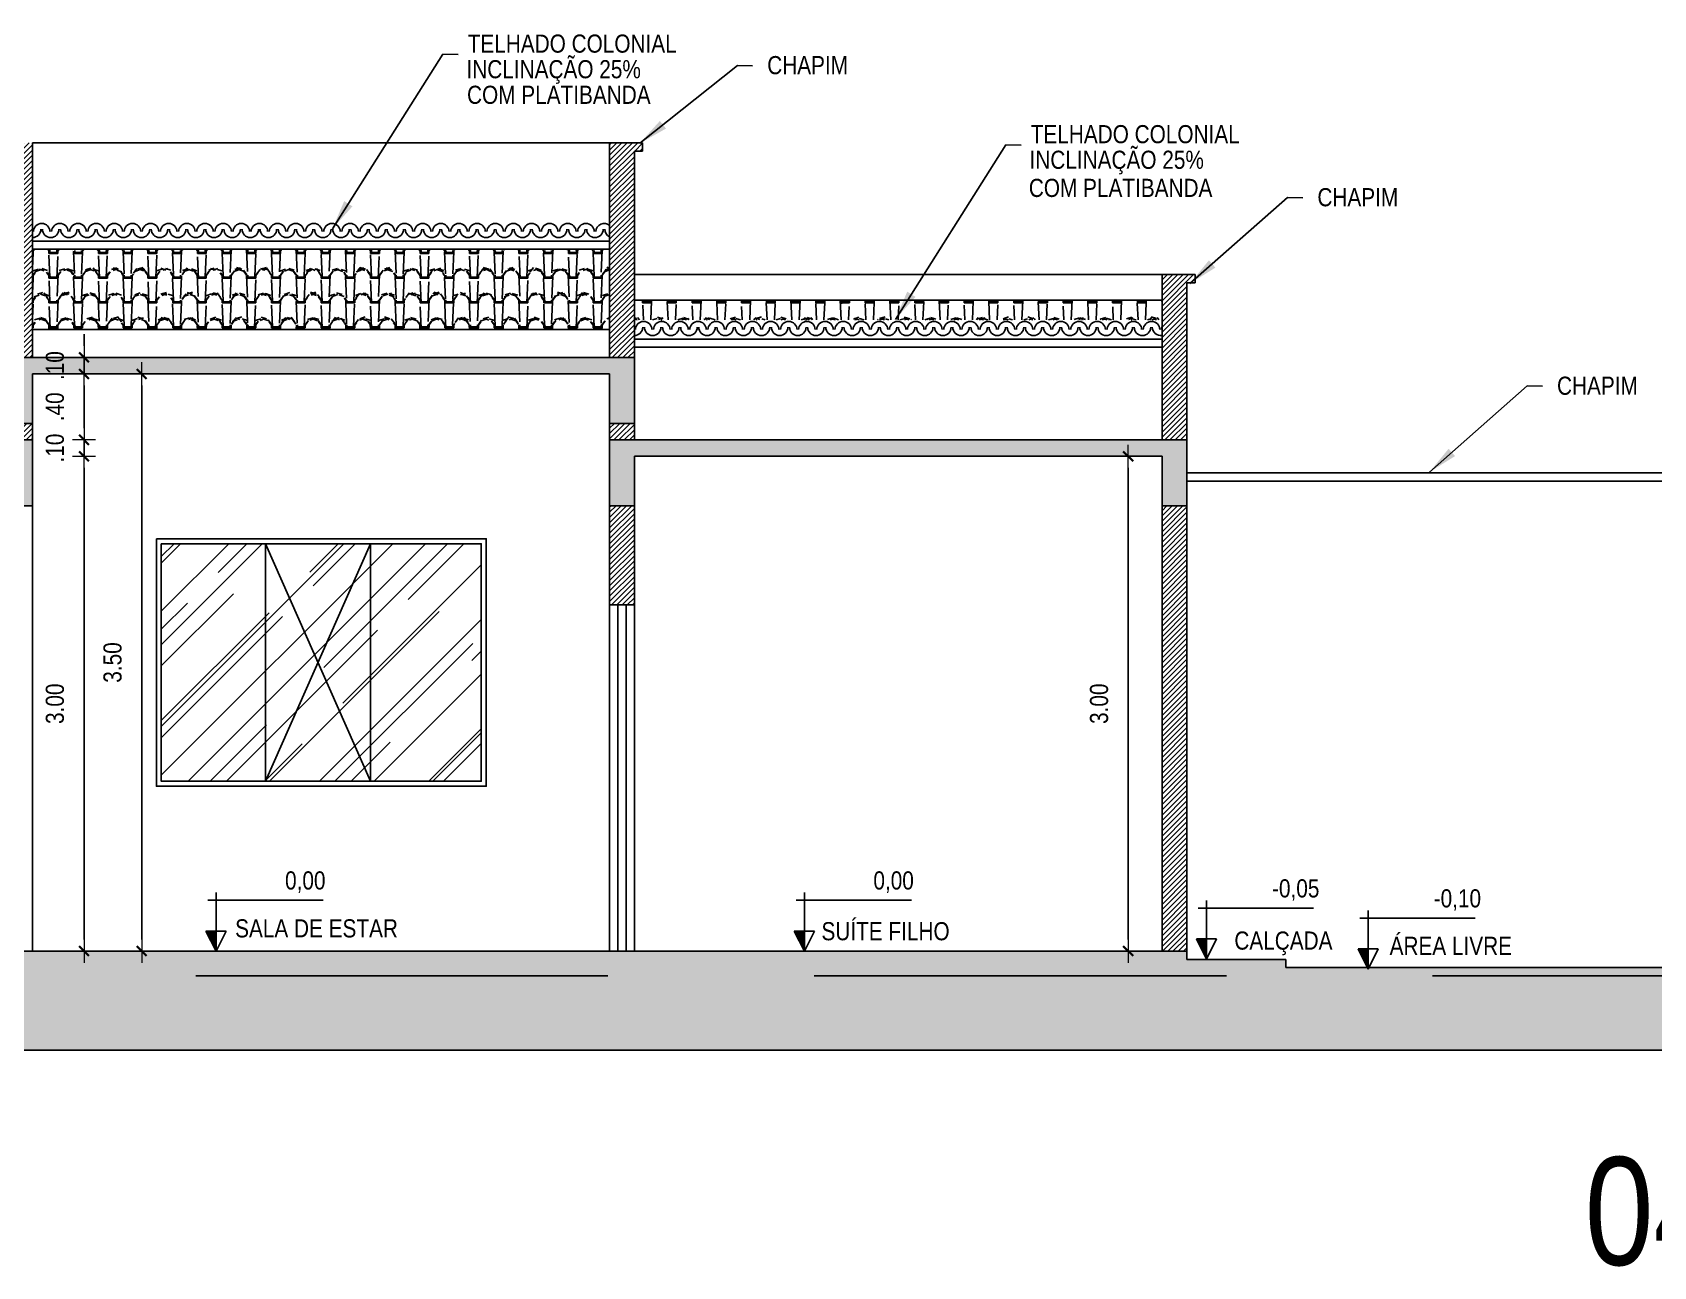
# Model space of a CAD drawing. Header units: millimetres. Extents: x -178 to 521, y -135 to 750.
# Drawn here: x -56.56 to -46.72, y 724.83 to 732.31 of the extents above; entities that cross this region are included whole.
import ezdxf
from ezdxf.enums import TextEntityAlignment as Align

# ---------------------------------------------------------------- set-up
doc = ezdxf.new("R2010")
doc.units = ezdxf.units.MM
doc.header["$LTSCALE"] = 20
doc.header["$MEASUREMENT"] = 0
doc.header["$PDSIZE"] = -5
doc.linetypes.add('CONTINU', pattern=[0])
doc.linetypes.add('HIDDEN2', pattern=[0.1875, 0.125, -0.0625])
doc.layers.get('0').update_dxf_attribs({"linetype": 'CONTINUOUS'})
doc.layers.get('Defpoints').update_dxf_attribs({"linetype": 'CONTINUOUS'})
for name, color, linetype in [('COTA', 7, 'CONTINUOUS'), ('COTAS', 7, 'CONTINUOUS'), ('E-hatch', 8, 'CONTINUOUS'), ('E-txt-g', 3, 'CONTINUOUS'), ('E-TXT-Y', 2, 'CONTINUOUS'), ('ESQUADRIA', 3, 'CONTINUOUS')]:
    doc.layers.add(name, color=color, linetype=linetype)
for name, color, linetype, lineweight in [('E-Cta-W', 7, 'CONTINUOUS', 20), ('E-Pen-C', 4, 'CONTINUOUS', 15), ('E-Pen-G', 3, 'CONTINUOUS', 30), ('E-Txt-W', 7, 'CONTINUOUS', 20)]:
    doc.layers.add(name, color=color, linetype=linetype, lineweight=lineweight)
doc.styles.add('F2', font='ARIALN.TTF')
doc.styles.add('REG60', font='romans.shx', dxfattribs={"width": 0.8, "height": 0.15})
doc.styles.add('REG80', font='romans.shx', dxfattribs={"width": 0.8, "height": 0.2})
doc.dimstyles.new('DIMENSION-1', dxfattribs={"dimtxt": 0.11, "dimasz": 0.07, "dimexe": 1, "dimexo": 0, "dimgap": 0.12, "dimtad": 1, "dimzin": 7, "dimdsep": 46, "dimtxsty": 'F2', "dimblk1": 'TRACO', "dimblk2": 'TRACO', "dimsah": 1, "dimcen": 1, "dimse1": 1, "dimse2": 1, "dimclrd": 256, "dimclre": 256, "dimclrt": 6, "dimadec": 0, "dimazin": 0, "dimtfac": 1, "dimtix": 1, "dimtmove": 2, "dimatfit": 3, "dimldrblk": 'TRACO', "dimfxl": 1, "dimtolj": 1, "dimtzin": 0, "dimarcsym": 0})
doc.dimstyles.get("Standard").update_dxf_attribs({"dimtxt": 0.18, "dimasz": 0.18, "dimexe": 0.18, "dimexo": 0.0625, "dimgap": 0.09, "dimtad": 0, "dimtih": 1, "dimtoh": 1, "dimdec": 4, "dimzin": 0, "dimdsep": 46, "dimtxsty": 'Standard', "dimcen": 0.09, "dimadec": 0, "dimazin": 0, "dimtfac": 1, "dimtdec": 4, "dimtofl": 0, "dimtmove": 0, "dimatfit": 3, "dimfxl": 1, "dimtolj": 1, "dimtzin": 0, "dimarcsym": 0})
pattern_1 = [(0, (1.15, 40.52191), (0.15, 0.15), [0.048, -0.102]), (125.2176, (1.294, 40.536909), (1.05000017453, -1.49999987498), [0.03121305, -3.0900849]), (160.71, (1.276, 40.562409), (2.550000777635, -0.8999979741), [0.0317844, -3.1466586]), (199.29, (1.246, 40.572909), (-2.550000777635, -0.8999979741), [0.0317844, -3.1466586]), (234.7824, (1.216, 40.562409), (-1.05000017453, -1.49999987498), [0.03121305, -3.0900849]), (270, (1.198, 40.53691), (0.15, -0.15), [0.015, -0.135]), (90, (1.294, 40.52191), (-0.15, 0.15), [0.015, -0.135]), (0, (1.15, 40.52791), (0.15, 0.15), [0.042, -0.108]), (126.3844, (1.3, 40.539909), (1.650001937525, -2.24999858293), [0.0354012, -3.50472585]), (162.3499, (1.279, 40.568409), (-2.850000422915, 0.899998778574), [0.0346302, -3.42838875]), (197.6501, (1.246, 40.578909), (2.850000422915, 0.899998778574), [0.0346302, -3.42838875]), (233.6156, (1.213, 40.568409), (-1.650001937525, -2.24999858293), [0.0354012, -3.50472585]), (270, (1.192, 40.53991), (0.15, -0.15), [0.012, -0.138]), (90, (1.3, 40.52791), (-0.15, 0.15), [0.012, -0.138]), (0, (1.294, 40.52791), (0.15, 0.15), [0.006, -0.144]), (87.3974, (1.192, 40.539909), (-0.1500021288, -3.14999989794), [0.13213635, -3.17127105]), (92.6026, (1.3, 40.539909), (-0.1500021288, 3.14999989794), [0.13213635, -3.17127105]), (0, (1.294, 40.52191), (0.15, 0.15), [0.006, -0.144])]

# ---------------------------------------------------------------- blocks, each defined once
blk = doc.blocks.new('TXT-AMB75')
at = {"layer": 'E-txt-g', "style": 'REG80', "width": 0.8, "flags": 8}
blk.add_attdef('TXT', text='', height=0.2, dxfattribs=at).set_placement((0.005, 0.296), align=Align.CENTER)
at = {"layer": 'E-Txt-W', "style": 'REG60', "width": 0.8, "flags": 8}
blk.add_attdef('TXT', text='', height=0.15, dxfattribs=at).set_placement((0.005, 0.027), align=Align.CENTER)
blk = doc.blocks.new('IND_DES')
at = {"layer": 'E-Txt-W', "color": 7}
blk.add_line((0.0269, -0.2428), (0.1984, -0.2428), dxfattribs=at)
at = {"layer": 'E-txt-g', "color": 7, "style": 'F2'}
for s, p in [('ESCALA', (-0.4463, -0.2864)), ('1', (0.2426, -0.2864)), (':', (0.3988, -0.2706))]:
    blk.add_text(s, height=0.1, dxfattribs=at).set_placement(p)
blk.add_attdef('ESCALA', (0.4897, -0.2812), '', height=0.1, dxfattribs=at)
at = {"layer": 'E-Txt-W', "color": 6, "style": 'F2'}
blk.add_attdef('00', text='', height=0.4, dxfattribs=at).set_placement((-0.7083, -0.2881), align=Align.CENTER)
at = {"layer": 'E-TXT-Y', "color": 7, "style": 'F2'}
for tag, p in [('PROJETO', (-0.4563, 0.1829)), ('DESENHO', (-0.4582, -0.0658))]:
    blk.add_attdef(tag, p, '', height=0.175, dxfattribs=at)
blk = doc.blocks.new('TRACO')
at = {"layer": 'E-Pen-C'}
for p, q in [((-1, 0), (1, 0)), ((0, 1), (0, -1))]:
    blk.add_line(p, q, dxfattribs=at)
at = {"layer": 'E-Pen-G'}
blk.add_line((-0.42, -0.42), (0.42, 0.42), dxfattribs=at)
blk = doc.blocks.new('*D432')
at = {"linetype": 'Continuous', "lineweight": -2}
blk.add_line((-63.3047, 726.6632), (-63.3047, 732.1732), dxfattribs=at)
at = {"layer": 'Defpoints', "color": 0, "linetype": 'Continuous'}
for p in [(-63.3047, 732.2432), (-61.9608, 732.2432), (-45.2154, 726.5932)]:
    blk.add_point(p, dxfattribs=at)
at = {"linetype": 'Continuous', "lineweight": -2, "xscale": 0.07, "yscale": 0.07, "zscale": 0.07}
for p, rotation in [((-63.3047, 732.2432), 90), ((-63.3047, 726.5932), 270)]:
    blk.add_blockref('TRACO', p, dxfattribs=dict(at, rotation=rotation))
at = {"color": 6, "linetype": 'Continuous', "insert": (-63.4808, 729.4182), "char_height": 0.11, "attachment_point": 5, "rotation": 90, "style": 'F2'}
blk.add_mtext('\\A1;5.65', dxfattribs=at)
blk = doc.blocks.new('*D450')
at = {"linetype": 'Continuous', "lineweight": -2}
blk.add_line((-56.2426, 726.8132), (-56.2426, 729.6732), dxfattribs=at)
at = {"layer": 'Defpoints', "color": 0, "linetype": 'Continuous'}
for p in [(-56.7054, 729.7432), (-56.2426, 729.7432), (-56.5554, 726.7432)]:
    blk.add_point(p, dxfattribs=at)
at = {"linetype": 'Continuous', "lineweight": -2, "xscale": 0.07, "yscale": 0.07, "zscale": 0.07}
for p, rotation in [((-56.2426, 729.7432), 90), ((-56.2426, 726.7432), 270)]:
    blk.add_blockref('TRACO', p, dxfattribs=dict(at, rotation=rotation))
at = {"color": 6, "linetype": 'Continuous', "insert": (-56.4188, 728.2432), "char_height": 0.11, "attachment_point": 5, "rotation": 90, "style": 'F2'}
blk.add_mtext('\\A1;3.00', dxfattribs=at)
blk = doc.blocks.new('*D451')
at = {"linetype": 'Continuous', "lineweight": -2}
for p, q in [((-56.2426, 729.9132), (-56.2426, 729.9832)), ((-56.2426, 729.7432), (-56.2426, 729.8432)), ((-56.2426, 729.6732), (-56.2426, 729.6032))]:
    blk.add_line(p, q, dxfattribs=at)
at = {"layer": 'Defpoints', "color": 0, "linetype": 'Continuous'}
for p in [(-56.5554, 729.8432), (-56.2426, 729.8432), (-56.7054, 729.7432)]:
    blk.add_point(p, dxfattribs=at)
at = {"linetype": 'Continuous', "lineweight": -2, "xscale": 0.07, "yscale": 0.07, "zscale": 0.07}
for p, rotation in [((-56.2426, 729.8432), 270), ((-56.2426, 729.7432), 90)]:
    blk.add_blockref('TRACO', p, dxfattribs=dict(at, rotation=rotation))
at = {"color": 6, "linetype": 'Continuous', "insert": (-56.4188, 729.7932), "char_height": 0.11, "attachment_point": 5, "rotation": 90, "style": 'F2'}
blk.add_mtext('\\A1;.10', dxfattribs=at)
blk = doc.blocks.new('*D452')
at = {"linetype": 'Continuous', "lineweight": -2}
blk.add_line((-56.2426, 729.9132), (-56.2426, 730.1732), dxfattribs=at)
at = {"layer": 'Defpoints', "color": 0, "linetype": 'Continuous'}
for p in [(-56.5554, 730.2432), (-56.2426, 730.2432), (-56.5554, 729.8432)]:
    blk.add_point(p, dxfattribs=at)
at = {"linetype": 'Continuous', "lineweight": -2, "xscale": 0.07, "yscale": 0.07, "zscale": 0.07}
for p, rotation in [((-56.2426, 730.2432), 90), ((-56.2426, 729.8432), 270)]:
    blk.add_blockref('TRACO', p, dxfattribs=dict(at, rotation=rotation))
at = {"color": 6, "linetype": 'Continuous', "insert": (-56.4188, 730.0432), "char_height": 0.11, "attachment_point": 5, "rotation": 90, "style": 'F2'}
blk.add_mtext('\\A1;.40', dxfattribs=at)
blk = doc.blocks.new('*D453')
at = {"linetype": 'Continuous', "lineweight": -2}
for p, q in [((-56.2426, 730.4132), (-56.2426, 730.4832)), ((-56.2426, 730.2432), (-56.2426, 730.3432)), ((-56.2426, 730.1732), (-56.2426, 730.1032))]:
    blk.add_line(p, q, dxfattribs=at)
at = {"layer": 'Defpoints', "color": 0, "linetype": 'Continuous'}
for p in [(-56.5206, 730.3432), (-56.2426, 730.3432), (-56.5554, 730.2432)]:
    blk.add_point(p, dxfattribs=at)
at = {"linetype": 'Continuous', "lineweight": -2, "xscale": 0.07, "yscale": 0.07, "zscale": 0.07}
for p, rotation in [((-56.2426, 730.3432), 270), ((-56.2426, 730.2432), 90)]:
    blk.add_blockref('TRACO', p, dxfattribs=dict(at, rotation=rotation))
at = {"color": 6, "linetype": 'Continuous', "insert": (-56.4188, 730.2932), "char_height": 0.11, "attachment_point": 5, "rotation": 90, "style": 'F2'}
blk.add_mtext('\\A1;.10', dxfattribs=at)
blk = doc.blocks.new('*D454')
at = {"linetype": 'Continuous', "lineweight": -2}
blk.add_line((-55.8929, 726.8132), (-55.8929, 730.1732), dxfattribs=at)
at = {"layer": 'Defpoints', "color": 0, "linetype": 'Continuous'}
for p in [(-56.5554, 730.2432), (-55.8929, 730.2432), (-56.5554, 726.7432)]:
    blk.add_point(p, dxfattribs=at)
at = {"linetype": 'Continuous', "lineweight": -2, "xscale": 0.07, "yscale": 0.07, "zscale": 0.07}
for p, rotation in [((-55.8929, 730.2432), 90), ((-55.8929, 726.7432), 270)]:
    blk.add_blockref('TRACO', p, dxfattribs=dict(at, rotation=rotation))
at = {"color": 6, "linetype": 'Continuous', "insert": (-56.0691, 728.4932), "char_height": 0.11, "attachment_point": 5, "rotation": 90, "style": 'F2'}
blk.add_mtext('\\A1;3.50', dxfattribs=at)
blk = doc.blocks.new('*D455')
at = {"linetype": 'Continuous', "lineweight": -2}
blk.add_line((-49.9108, 726.8132), (-49.9108, 729.6732), dxfattribs=at)
at = {"layer": 'Defpoints', "color": 0, "linetype": 'Continuous'}
for p in [(-49.9108, 729.7432), (-49.7054, 729.7432), (-49.7054, 726.7432)]:
    blk.add_point(p, dxfattribs=at)
at = {"linetype": 'Continuous', "lineweight": -2, "xscale": 0.07, "yscale": 0.07, "zscale": 0.07}
for p, rotation in [((-49.9108, 729.7432), 90), ((-49.9108, 726.7432), 270)]:
    blk.add_blockref('TRACO', p, dxfattribs=dict(at, rotation=rotation))
at = {"color": 6, "linetype": 'Continuous', "insert": (-50.087, 728.2432), "char_height": 0.11, "attachment_point": 5, "rotation": 90, "style": 'F2'}
blk.add_mtext('\\A1;3.00', dxfattribs=at)

msp = doc.modelspace()

# ---------------------------------------------------------------- hatches: boundary and pattern name
at = {"linetype": 'Continuous'}
h = msp.add_hatch(dxfattribs=at)
h.set_pattern_fill('TROOF1', color=8, scale=0.15, style=0, pattern_type=2)
h.set_pattern_definition(pattern_1)
h.paths.add_polyline_path([(-56.5554, 730.999), (-56.5554, 730.5125), (-53.0554, 730.5125), (-53.0554, 730.999)])
h = msp.add_hatch(dxfattribs=at)
h.set_pattern_fill('TROOF1', color=8, scale=0.15, style=0, pattern_type=2)
h.set_pattern_definition(pattern_1)
h.paths.add_polyline_path([(-49.7054, 730.6902), (-52.9054, 730.6902), (-52.9054, 730.5698), (-49.7054, 730.5698)])
at = {"layer": 'COTA', "linetype": 'Continuous'}
h = msp.add_hatch(dxfattribs=at)
h.set_pattern_fill('AR-RROOF', color=8, scale=0.35, angle=45, style=0)
h.set_pattern_definition([(45, (1.15, 0), (0.29698485, 0.7919596), [5.25, -0.7, 1.75, -0.35]), (45, (1.3554, 0.4529), (-0.57664558, 0.08167083), [1.05, -0.1155, 2.1, -0.2625]), (45, (1.06338, 0.3341), (1.1211178, 1.45275088), [2.8, -0.49, 1.4, -0.35])])
h.paths.add_polyline_path([(-55.7738, 729.2132), (-53.8338, 729.2132), (-53.8338, 727.7732), (-55.7738, 727.7732)])
at = {"layer": 'COTAS', "linetype": 'CONTINU'}
h = msp.add_hatch(dxfattribs=at)
h.set_pattern_fill('ANSI38', color=8, scale=0.25, style=0)
h.set_pattern_definition([(45, (1.15, 0), (-0.0220970869, 0.0220970869), []), (135, (1.15, 0), (-0.0662912607, 0.0220970869), [0.078125, -0.046875])])
h.paths.add_polyline_path([(-67.0644, 726.7432), (-67.0644, 726.6932), (-67.6644, 726.6932), (-67.6644, 726.6432), (-68.653, 726.6432), (-68.6573, 726.6345), (-68.6616, 726.6432), (-71.2901, 726.6432), (-71.2901, 726.1432), (-41.6522, 726.1432), (-41.6522, 726.4947, 0.012456), (-42.7154, 726.4432), (-42.7154, 726.5932), (-45.5654, 726.5932), (-45.5654, 726.6432), (-48.4514, 726.6432), (-48.4557, 726.6345), (-48.4601, 726.6432), (-48.9554, 726.6432), (-48.9554, 726.6932), (-49.5554, 726.6932), (-49.5554, 726.7432)])
at = {"layer": 'E-hatch'}
h = msp.add_hatch(dxfattribs=at)
h.set_pattern_fill('ANSI31', color=256, scale=0.18, style=0)
h.set_pattern_definition([(45, (1.15, 40.52191), (-0.0159099026, 0.0159099026), [])])
h.paths.add_polyline_path([(-67.0644, 728.8432), (-66.9144, 728.8432), (-66.9144, 729.4432), (-67.0644, 729.4432)])
h.paths.add_polyline_path([(-70.2154, 726.6432), (-70.0654, 726.6432), (-70.0654, 729.5932), (-70.0154, 729.5932), (-70.0154, 729.6432), (-70.2154, 729.6432)])
h.paths.add_polyline_path([(-66.9144, 727.7432), (-67.0644, 727.7432), (-67.0644, 726.7432), (-66.9144, 726.7432)])
h.paths.add_polyline_path([(-63.6644, 729.4432), (-63.8144, 729.4432), (-63.8144, 726.7432), (-63.6644, 726.7432)])
h.paths.add_polyline_path([(-60.0621, 726.7432), (-59.9121, 726.7432), (-59.9121, 729.4432), (-60.0621, 729.4432)])
h.paths.add_polyline_path([(-56.5554, 729.8432), (-56.5554, 729.9432), (-56.7054, 729.9432), (-56.7054, 729.8432)])
h.paths.add_polyline_path([(-53.0554, 729.9432), (-53.0554, 729.8432), (-52.9054, 729.8432), (-52.9054, 729.9432)])
h.paths.add_polyline_path([(-53.0554, 728.8432), (-52.9054, 728.8432), (-52.9054, 729.4432), (-53.0554, 729.4432)])
h.paths.add_polyline_path([(-49.5554, 729.4432), (-49.7054, 729.4432), (-49.7054, 726.7432), (-49.5554, 726.7432)])
h.paths.add_polyline_path([(-49.5054, 730.796), (-49.5054, 730.846), (-49.7054, 730.846), (-49.7054, 729.8432), (-49.5554, 729.8432), (-49.5554, 730.796)])
h.paths.add_polyline_path([(-52.8554, 731.5932), (-52.8554, 731.6432), (-53.0554, 731.6432), (-53.0554, 730.3432), (-52.9054, 730.3432), (-52.9054, 731.5932)])
h.paths.add_polyline_path([(-56.7554, 731.6432), (-56.7554, 731.5932), (-56.7054, 731.5932), (-56.7054, 730.3432), (-56.5554, 730.3432), (-56.5554, 731.6432)])
h.paths.add_polyline_path([(-67.1144, 731.1432), (-67.1144, 731.0932), (-67.0644, 731.0932), (-67.0644, 729.8432), (-66.9144, 729.8432), (-66.9144, 731.1432)])
h = msp.add_hatch(dxfattribs=at)
h.set_pattern_fill('ANSI38', color=256, scale=0.18, style=0)
h.set_pattern_definition([(45, (1.15, 40.52191), (-0.0159099026, 0.0159099026), []), (135, (1.15, 40.52191), (-0.0477297077, 0.0159099026), [0.05625, -0.03375])])
h.paths.add_polyline_path([(-56.5554, 730.2432), (-53.0554, 730.2432), (-53.0554, 729.9432), (-52.9054, 729.9432), (-52.9054, 730.3432), (-56.7054, 730.3432), (-56.7054, 729.9432), (-56.5554, 729.9432)])
h.paths.add_polyline_path([(-56.5554, 729.8432), (-67.0644, 729.8432), (-67.0644, 729.4432), (-66.9144, 729.4432), (-66.9144, 729.7432), (-63.8144, 729.7432), (-63.8144, 729.4432), (-63.6644, 729.4432), (-63.6644, 729.7432), (-60.0621, 729.7432), (-60.0621, 729.4432), (-59.9121, 729.4432), (-59.9121, 729.7432), (-56.7054, 729.7432), (-56.7054, 729.4432), (-56.5554, 729.4432)])
h.paths.add_polyline_path([(-52.9054, 729.7432), (-49.7054, 729.7432), (-49.7054, 729.4432), (-49.5554, 729.4432), (-49.5554, 729.8432), (-53.0554, 729.8432), (-53.0554, 729.4432), (-52.9054, 729.4432)])

# ---------------------------------------------------------------- linework, layer by layer
at = {"color": 5, "linetype": 'Continuous'}
for p, q in [((-56.5554, 731.6432), (-56.5554, 730.3432)), ((-53.0554, 731.6432), (-53.0554, 730.3432)), ((-52.8554, 731.6432), (-53.0554, 731.6432)), ((-52.8554, 731.6432), (-52.8554, 731.5932)), ((-52.9054, 731.5932), (-52.9054, 730.3432)), ((-52.8554, 731.5932), (-52.9054, 731.5932)), ((-49.7054, 730.846), (-49.7054, 729.8432)), ((-49.5054, 730.846), (-49.7054, 730.846)), ((-49.5054, 730.846), (-49.5054, 730.796)), ((-49.5554, 730.796), (-49.5554, 726.7432)), ((-49.5054, 730.796), (-49.5554, 730.796)), ((-52.9054, 730.3432), (-56.7054, 730.3432)), ((-52.9054, 730.3432), (-52.9054, 729.8432)), ((-53.0554, 730.2432), (-56.5554, 730.2432)), ((-56.5554, 730.2432), (-56.5554, 729.4432)), ((-53.0554, 730.2432), (-53.0554, 728.8432)), ((-56.5554, 729.9432), (-56.7054, 729.9432)), ((-52.9054, 729.9432), (-53.0554, 729.9432)), ((-56.5554, 729.8432), (-67.0644, 729.8432)), ((-49.5554, 729.8432), (-53.0554, 729.8432)), ((-49.7054, 729.7432), (-52.9054, 729.7432)), ((-52.9054, 729.7432), (-52.9054, 728.8432)), ((-49.7054, 729.7432), (-49.7054, 726.7432)), ((-56.5554, 729.4432), (-56.7054, 729.4432)), ((-52.9054, 729.4432), (-53.0554, 729.4432)), ((-49.5554, 729.4432), (-49.7054, 729.4432)), ((-52.9054, 728.8432), (-53.0554, 728.8432))]:
    msp.add_line(p, q, dxfattribs=at)
at = {"color": 7, "linetype": 'Continuous'}
for p, q in [((-56.5554, 731.6432), (-53.0554, 731.6432)), ((-53.0554, 730.5125), (-56.5554, 730.5125)), ((-53.0054, 728.8432), (-53.0054, 726.7432)), ((-52.9554, 728.8432), (-52.9554, 726.7432))]:
    msp.add_line(p, q, dxfattribs=at)
at = {"color": 6, "linetype": 'Continuous'}
for p, q in [((-53.0554, 731.0483), (-56.5554, 731.0483)), ((-53.0554, 730.999), (-56.5554, 730.999)), ((-49.7054, 730.846), (-52.9054, 730.846)), ((-49.7054, 730.454), (-52.9054, 730.454)), ((-49.7054, 730.4047), (-52.9054, 730.4047)), ((-56.5554, 729.4432), (-56.5554, 726.7432))]:
    msp.add_line(p, q, dxfattribs=at)
at = {"color": 8, "linetype": 'Continuous'}
for p, q in [((-49.7054, 730.6902), (-52.9054, 730.6902)), ((-49.7054, 730.4047), (-52.9054, 730.4047)), ((-45.7154, 729.6432), (-49.5554, 729.6432)), ((-45.7154, 729.5932), (-49.5554, 729.5932)), ((-55.1425, 729.2132), (-55.1425, 727.7732)), ((-54.5058, 729.2132), (-54.5058, 727.7732)), ((-53.0554, 728.8432), (-53.0554, 726.7432)), ((-52.9054, 728.8432), (-52.9054, 726.7432))]:
    msp.add_line(p, q, dxfattribs=at)
at = {"color": 8, "linetype": 'HIDDEN2'}
for p, q in [((-54.5058, 729.2132), (-55.1425, 727.7732)), ((-55.1425, 729.2132), (-54.5058, 727.7732)), ((-45.5654, 726.5932), (-71.2901, 726.5932))]:
    msp.add_line(p, q, dxfattribs=at)
for p, q in [((-55.4421, 727.0982), (-55.4421, 726.7432)), ((-51.8745, 727.0982), (-51.8745, 726.7432)), ((-55.4916, 727.0522), (-54.7925, 727.0522)), ((-51.924, 727.0522), (-51.2249, 727.0522)), ((-49.4856, 727.0041), (-48.7865, 727.0041)), ((-49.4361, 727.0502), (-49.4361, 726.6951)), ((-48.4557, 726.9896), (-48.4557, 726.6345)), ((-48.5053, 726.9435), (-47.8061, 726.9435)), ((-55.5031, 726.8651), (-55.4421, 726.7432)), ((-55.5031, 726.8651), (-55.3811, 726.8651)), ((-55.4421, 726.7432), (-55.3811, 726.8651)), ((-51.9354, 726.8651), (-51.8745, 726.7432)), ((-51.9354, 726.8651), (-51.8135, 726.8651)), ((-51.8745, 726.7432), (-51.8135, 726.8651)), ((-49.4971, 726.8171), (-49.4361, 726.6951)), ((-49.4971, 726.8171), (-49.3751, 726.8171)), ((-49.4361, 726.6951), (-49.3751, 726.8171)), ((-48.5167, 726.7565), (-48.4557, 726.6345)), ((-48.5167, 726.7565), (-48.3948, 726.7565)), ((-48.4557, 726.6345), (-48.3948, 726.7565))]:
    msp.add_line(p, q)
at = {"color": 1, "linetype": 'Continuous'}
for p, q in [((-49.5554, 726.7432), (-67.0644, 726.7432)), ((-49.5554, 726.7432), (-49.5554, 726.6932)), ((-48.9554, 726.6932), (-49.5554, 726.6932)), ((-48.9554, 726.6932), (-48.9554, 726.6432)), ((-45.5654, 726.6432), (-48.9554, 726.6432))]:
    msp.add_line(p, q, dxfattribs=at)
at = {"color": 8, "linetype": 'Continuous'}
for points in [[(-55.8038, 729.2432), (-53.8038, 729.2432), (-53.8038, 727.7432), (-55.8038, 727.7432)], [(-55.7738, 729.2132), (-53.8338, 729.2132), (-53.8338, 727.7732), (-55.7738, 727.7732)]]:
    msp.add_lwpolyline(points, close=True, dxfattribs=at)
for points in [[(-55.5031, 726.8651), (-55.4421, 726.8651), (-55.4421, 726.7432)], [(-51.9354, 726.8651), (-51.8745, 726.8651), (-51.8745, 726.7432)], [(-49.4971, 726.8171), (-49.4361, 726.8171), (-49.4361, 726.6951)], [(-48.5167, 726.7565), (-48.4557, 726.7565), (-48.4557, 726.6345)]]:
    msp.add_solid(points)
at = {"layer": 'COTAS', "color": 8, "linetype": 'CONTINU'}
msp.add_line((-41.6566, 726.1432), (-71.2901, 726.1432), dxfattribs=at)
at = {"layer": 'ESQUADRIA', "color": 7}
for centre, start, end in [((-56.5544, 731.1198), 268.78241, 0), ((-56.499, 731.1054), 0, 180), ((-56.4444, 731.1198), 180, 0), ((-56.389, 731.1054), 0, 180), ((-56.3344, 731.1198), 180, 0), ((-56.279, 731.1054), 0, 180), ((-56.2244, 731.1198), 180, 0), ((-56.169, 731.1054), 0, 180), ((-56.1144, 731.1198), 180, 0), ((-56.1144, 731.1198), 180, 0), ((-56.059, 731.1054), 0, 180), ((-56.059, 731.1054), 0, 180), ((-56.0044, 731.1198), 180, 0), ((-56.0044, 731.1198), 180, 0), ((-55.949, 731.1054), 0, 180), ((-55.8944, 731.1198), 180, 0), ((-55.839, 731.1054), 0, 180), ((-55.7844, 731.1198), 180, 0), ((-55.729, 731.1054), 0, 180), ((-55.6744, 731.1198), 180, 0), ((-55.619, 731.1054), 0, 180), ((-55.5644, 731.1198), 180, 0), ((-55.509, 731.1054), 0, 180), ((-55.4544, 731.1198), 180, 0), ((-55.399, 731.1054), 0, 180), ((-55.3444, 731.1198), 180, 0), ((-55.289, 731.1054), 0, 180), ((-55.2344, 731.1198), 180, 0), ((-55.2344, 731.1198), 180, 0), ((-55.179, 731.1054), 0, 180), ((-55.179, 731.1054), 0, 180), ((-55.1244, 731.1198), 180, 0), ((-55.069, 731.1054), 0, 180), ((-55.0144, 731.1198), 180, 0), ((-54.959, 731.1054), 0, 180), ((-54.9044, 731.1198), 180, 0), ((-54.849, 731.1054), 0, 180), ((-54.7944, 731.1198), 180, 0), ((-54.739, 731.1054), 0, 180), ((-54.6844, 731.1198), 180, 0), ((-54.629, 731.1054), 0, 180), ((-54.5744, 731.1198), 180, 0), ((-54.5744, 731.1198), 270, 0), ((-54.519, 731.1054), 0, 180), ((-54.519, 731.1054), 0, 180), ((-54.4644, 731.1198), 180, 0), ((-54.409, 731.1054), 0, 180), ((-54.3544, 731.1198), 180, 0), ((-54.299, 731.1054), 0, 180), ((-54.2444, 731.1198), 180, 0), ((-54.189, 731.1054), 0, 180), ((-54.1344, 731.1198), 180, 0), ((-54.079, 731.1054), 0, 180), ((-54.0244, 731.1198), 180, 0), ((-53.969, 731.1054), 0, 180), ((-53.9144, 731.1198), 180, 0), ((-53.859, 731.1054), 0, 180), ((-53.8044, 731.1198), 180, 0), ((-53.749, 731.1054), 0, 180), ((-53.6944, 731.1198), 180, 0), ((-53.639, 731.1054), 0, 180), ((-53.5844, 731.1198), 180, 0), ((-53.529, 731.1054), 0, 180), ((-53.4744, 731.1198), 180, 0), ((-53.4744, 731.1198), 180, 0), ((-53.419, 731.1054), 0, 180), ((-53.419, 731.1054), 0, 180), ((-53.3644, 731.1198), 180, 0), ((-53.309, 731.1054), 0, 180), ((-53.2544, 731.1198), 180, 0), ((-53.199, 731.1054), 0, 180), ((-53.1444, 731.1198), 180, 0), ((-53.089, 731.1054), 47.86653, 180), ((-53.0344, 731.1198), 180, 245.08651), ((-52.9044, 730.5256), 268.78241, 0), ((-52.849, 730.5112), 0, 180), ((-52.7944, 730.5256), 180, 0), ((-52.739, 730.5112), 0, 180), ((-52.6844, 730.5256), 180, 0), ((-52.629, 730.5112), 0, 180), ((-52.5744, 730.5256), 180, 0), ((-52.519, 730.5112), 0, 180), ((-52.4644, 730.5256), 180, 0), ((-52.4644, 730.5256), 180, 0), ((-52.409, 730.5112), 0, 180), ((-52.409, 730.5112), 0, 180), ((-52.3544, 730.5256), 180, 0), ((-52.3544, 730.5256), 180, 0), ((-52.299, 730.5112), 0, 180), ((-52.2444, 730.5256), 180, 0), ((-52.189, 730.5112), 0, 180), ((-52.1344, 730.5256), 180, 0), ((-52.079, 730.5112), 0, 180), ((-52.0244, 730.5256), 180, 0), ((-51.969, 730.5112), 0, 180), ((-51.9144, 730.5256), 180, 0), ((-51.859, 730.5112), 0, 180), ((-51.8044, 730.5256), 180, 0), ((-51.749, 730.5112), 0, 180), ((-51.6944, 730.5256), 180, 0), ((-51.639, 730.5112), 0, 180), ((-51.5844, 730.5256), 180, 0), ((-51.5844, 730.5256), 180, 0), ((-51.529, 730.5112), 0, 180), ((-51.529, 730.5112), 0, 180), ((-51.4744, 730.5256), 180, 0), ((-51.419, 730.5112), 0, 180), ((-51.3644, 730.5256), 180, 0), ((-51.309, 730.5112), 0, 180), ((-51.2544, 730.5256), 180, 0), ((-51.199, 730.5112), 0, 180), ((-51.1444, 730.5256), 180, 0), ((-51.089, 730.5112), 0, 180), ((-51.0344, 730.5256), 180, 0), ((-50.979, 730.5112), 0, 180), ((-50.9244, 730.5256), 180, 0), ((-50.9244, 730.5256), 270, 0), ((-50.869, 730.5112), 0, 180), ((-50.869, 730.5112), 0, 180), ((-50.8144, 730.5256), 180, 0), ((-50.759, 730.5112), 0, 180), ((-50.7044, 730.5256), 180, 0), ((-50.649, 730.5112), 0, 180), ((-50.5944, 730.5256), 180, 0), ((-50.539, 730.5112), 0, 180), ((-50.4844, 730.5256), 180, 0), ((-50.429, 730.5112), 0, 180), ((-50.3744, 730.5256), 180, 0), ((-50.319, 730.5112), 0, 180), ((-50.2644, 730.5256), 180, 0), ((-50.209, 730.5112), 0, 180), ((-50.1544, 730.5256), 180, 0), ((-50.099, 730.5112), 0, 180), ((-50.0444, 730.5256), 180, 0), ((-49.989, 730.5112), 0, 180), ((-49.9344, 730.5256), 180, 0), ((-49.879, 730.5112), 0, 180), ((-49.8244, 730.5256), 180, 0), ((-49.8244, 730.5256), 180, 0), ((-49.769, 730.5112), 0, 180), ((-49.769, 730.5112), 0, 180), ((-49.7144, 730.5256), 180, 280.297), ((-49.659, 730.5112), 158.30116, 180)]:
    msp.add_arc(centre, 0.05, start, end, dxfattribs=at)

# ---------------------------------------------------------------- block references
ref = msp.add_blockref('TXT-AMB75', (-54.9048, 726.9008), dxfattribs=dict(xscale=0.7290000000000001, yscale=0.7290000000000001, zscale=0.7290000000000001))
ref.add_attrib('TXT', '0,00', dxfattribs={"layer": 'E-txt-g', "color": 2, "height": 0.11, "style": 'F2'}).set_placement((-54.9008, 727.1169), align=Align.CENTER)
ref = msp.add_blockref('TXT-AMB75', (-51.3372, 726.9008), dxfattribs=dict(xscale=0.7290000000000001, yscale=0.7290000000000001, zscale=0.7290000000000001))
ref.add_attrib('TXT', '0,00', dxfattribs={"layer": 'E-txt-g', "color": 2, "height": 0.11, "style": 'F2'}).set_placement((-51.3332, 727.1169), align=Align.CENTER)
ref = msp.add_blockref('TXT-AMB75', (-48.8988, 726.8527), dxfattribs=dict(xscale=0.7290000000000001, yscale=0.7290000000000001, zscale=0.7290000000000001))
ref.add_attrib('TXT', '-0,05', dxfattribs={"layer": 'E-txt-g', "color": 2, "height": 0.11, "style": 'F2'}).set_placement((-48.8948, 727.0688), align=Align.CENTER)
ref = msp.add_blockref('TXT-AMB75', (-47.9184, 726.7922), dxfattribs=dict(xscale=0.7290000000000001, yscale=0.7290000000000001, zscale=0.7290000000000001))
ref.add_attrib('TXT', '-0,10', dxfattribs={"layer": 'E-txt-g', "color": 2, "height": 0.11, "style": 'F2'}).set_placement((-47.9145, 727.0083), align=Align.CENTER)
ref = msp.add_blockref('TXT-AMB75', (-54.8365, 726.6104), dxfattribs=dict(xscale=0.7290000000000001, yscale=0.7290000000000001, zscale=0.7290000000000001))
ref.add_attrib('TXT', 'SALA DE ESTAR', dxfattribs={"layer": 'E-txt-g', "color": 2, "height": 0.11, "style": 'F2'}).set_placement((-54.8326, 726.8265), align=Align.CENTER)
ref = msp.add_blockref('TXT-AMB75', (-51.3859, 726.593), dxfattribs=dict(xscale=0.7290000000000001, yscale=0.7290000000000001, zscale=0.7290000000000001))
ref.add_attrib('TXT', 'SUÍTE FILHO', dxfattribs={"layer": 'E-txt-g', "color": 2, "height": 0.11, "style": 'F2'}).set_placement((-51.382, 726.8091), align=Align.CENTER)
ref = msp.add_blockref('TXT-AMB75', (-48.9734, 726.5363), dxfattribs=dict(xscale=0.7290000000000001, yscale=0.7290000000000001, zscale=0.7290000000000001))
ref.add_attrib('TXT', 'CALÇADA', dxfattribs={"layer": 'E-txt-g', "color": 2, "height": 0.11, "style": 'F2'}).set_placement((-48.9694, 726.7524), align=Align.CENTER)
ref = msp.add_blockref('TXT-AMB75', (-47.9582, 726.5044), dxfattribs=dict(xscale=0.7290000000000001, yscale=0.7290000000000001, zscale=0.7290000000000001))
ref.add_attrib('TXT', 'ÁREA LIVRE', dxfattribs={"layer": 'E-txt-g', "color": 2, "height": 0.11, "style": 'F2'}).set_placement((-47.9543, 726.7205), align=Align.CENTER)
ref = msp.add_blockref('IND_DES', (-45.4146, 725.3115), dxfattribs=dict(xscale=1.636240131907927, yscale=1.636240131907927, zscale=1.636240131907927))
ref.add_attrib('00', '04', dxfattribs={"layer": 'E-Txt-W', "height": 0.6545, "style": 'F2'}).set_placement((-46.7251, 724.8401), align=Align.CENTER)
ref.add_attrib('DESENHO', 'CORTE LONGITUDINAL B-B', (-46.1643, 725.2038), dxfattribs={"layer": 'E-TXT-Y', "color": 2, "height": 0.286342, "style": 'F2'})
ref.add_attrib('ESCALA', '75', (-44.6133, 724.8513), dxfattribs={"layer": 'E-txt-g', "color": 7, "height": 0.16362, "style": 'F2'})

# ---------------------------------------------------------------- texts
at = {"color": 6, "style": 'F2'}
for s, p in [('TELHADO COLONIAL', (-53.9158, 732.1905)), ('INCLINAÇÃO 25%%%', (-53.923, 732.0353)), ('CHAPIM', (-52.0995, 732.0599)), ('COM PLATIBANDA', (-53.9198, 731.8801)), ('TELHADO COLONIAL', (-50.5016, 731.6414)), ('INCLINAÇÃO 25%%%', (-50.5089, 731.4862)), ('COM PLATIBANDA', (-50.5132, 731.3157)), ('CHAPIM', (-48.7632, 731.2592)), ('CHAPIM', (-47.3102, 730.1164))]:
    msp.add_text(s, height=0.11, dxfattribs=at).set_placement(p)

# ---------------------------------------------------------------- dimensions: what is measured, and where the dimension line sits
at = {"color": 8, "linetype": 'Continuous'}
for base, p1, p2, picture, middle in [((-63.3047, 732.2432), (-45.2154, 726.5932), (-61.9608, 732.2432), '*D432', (-63.4808, 729.4182)), ((-56.2426, 730.3432), (-56.5554, 730.2432), (-56.5206, 730.3432), '*D453', (-56.4188, 730.2932)), ((-56.2426, 730.2432), (-56.5554, 729.8432), (-56.5554, 730.2432), '*D452', (-56.4188, 730.0432)), ((-55.8929, 730.2432), (-56.5554, 726.7432), (-56.5554, 730.2432), '*D454', (-56.0691, 728.4932)), ((-56.2426, 729.8432), (-56.7054, 729.7432), (-56.5554, 729.8432), '*D451', (-56.4188, 729.7932)), ((-56.2426, 729.7432), (-56.5554, 726.7432), (-56.7054, 729.7432), '*D450', (-56.4188, 728.2432)), ((-49.9108, 729.7432), (-49.7054, 726.7432), (-49.7054, 729.7432), '*D455', (-50.087, 728.2432))]:
    dim = msp.add_linear_dim(base=base, p1=p1, p2=p2, angle=90, dimstyle='DIMENSION-1', override={"dimfxl": 0.15}, dxfattribs=at)
    dim.commit()
    dim.dimension.update_dxf_attribs({"geometry": picture, "text_midpoint": middle})

# ---------------------------------------------------------------- leaders
at = {"layer": 'E-Cta-W', "color": 4}
for points in [[(-54.7361, 731.1227), (-54.0659, 732.1813), (-53.9731, 732.1796)], [(-52.8726, 731.6412), (-52.2808, 732.1131), (-52.1881, 732.1114)], [(-51.322, 730.5736), (-50.6518, 731.6322), (-50.559, 731.6304)], [(-49.5363, 730.7905), (-48.9445, 731.3124), (-48.8518, 731.3106)], [(-48.0833, 729.6477), (-47.4915, 730.1696), (-47.3987, 730.1678)]]:
    msp.add_leader(points, dimstyle='Standard', dxfattribs=at)

doc.saveas('drawing.dxf')
